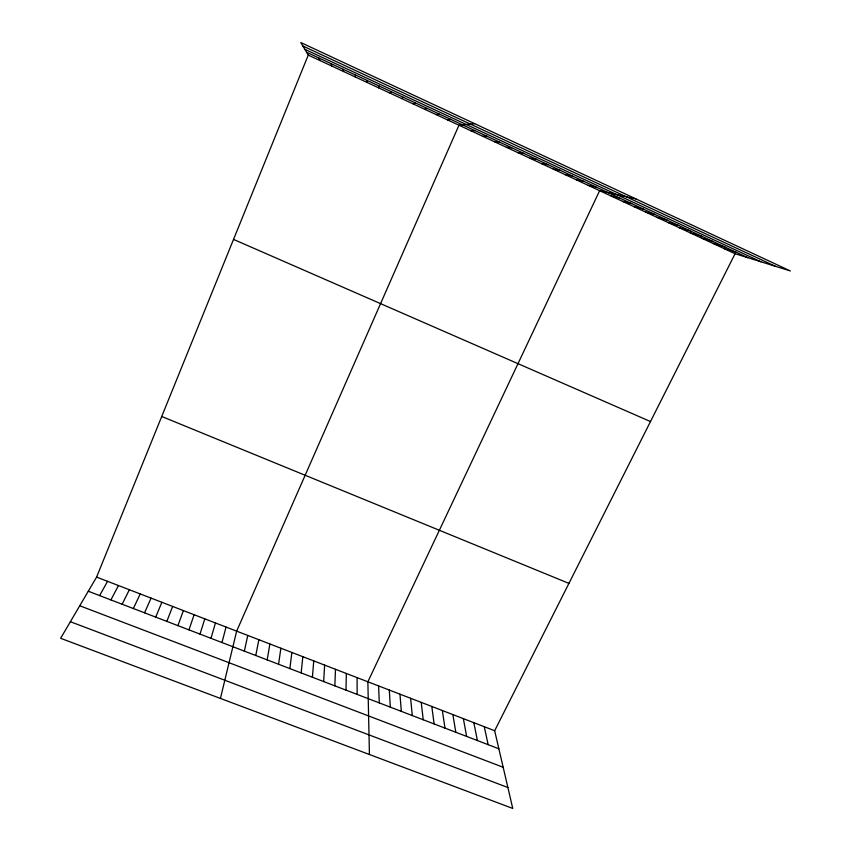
<?xml version="1.0" encoding="UTF-8"?>
<svg xmlns="http://www.w3.org/2000/svg" width="851" height="851" viewBox="0 0 851 851"><rect width="100%" height="100%" fill="white"/><g stroke="black" fill="none" stroke-linecap="round" stroke-linejoin="round"><path stroke-width="1.28" d="M346.006 690.129L346.314 673.46M334.847 685.853L335.485 669.29M323.657 681.555L324.635 665.099M312.423 677.247L313.742 660.897M301.169 672.928L302.828 656.685M289.872 668.588L291.882 652.451M278.543 664.248L280.894 648.217M267.182 659.887L269.884 643.973M255.789 655.515L258.842 639.707M366.941 82.398L367.324 80.515M244.365 651.132L247.758 635.431M220.43 698.426L236.652 631.144L458.966 125.225L474.635 123.65M221.962 642.537L226.058 627.059M210.995 638.324L215.441 622.953M200.006 634.112L204.783 618.847M188.975 629.878L194.102 614.72M177.912 625.634L183.391 610.582M166.828 621.379L172.647 606.444M735.083 253.715L494.665 730.722L512.759 808.45L60.634 638.293L96.599 577.095L308.264 55.092L300.797 42.55L790.366 270.958L735.083 253.715L308.264 55.092M155.701 617.113L161.871 602.285M144.542 612.826L151.074 598.115M378.567 87.813L379.365 86.121M133.362 608.539L140.234 593.934M122.14 604.231L129.373 589.743M110.885 599.912L118.48 585.541M99.61 595.583L107.556 581.318M390.162 93.206L391.354 91.717M401.715 98.578L403.321 97.28M413.235 103.939L415.245 102.833M424.723 109.29L427.128 108.364M436.169 114.619L438.978 113.885M447.583 119.927L450.785 119.385M470.89 130.777L474.89 130.607M482.783 136.309L487.187 136.33M494.633 141.819L499.452 142.043M506.451 147.319L511.664 147.734M518.227 152.797L523.844 153.403M529.971 158.265L535.97 159.052M541.672 163.711L548.076 164.679M553.331 169.136L560.128 170.296M564.968 174.551L572.149 175.891M576.553 179.944L584.126 181.465M588.115 185.327L596.062 187.029M635.92 198.9L599.625 190.688L367.866 681.779L369.43 754.507M611.114 196.028L619.826 198.092M622.56 201.357L631.644 203.602M633.974 206.665L643.43 209.091M645.345 211.952L655.174 214.558M656.685 217.239L666.886 220.005M667.992 222.494L678.555 225.441M679.258 227.738L690.193 230.855M690.491 232.972L701.788 236.259M701.692 238.174L713.34 241.641M712.851 243.375L724.871 247.003M723.988 248.556L736.349 252.353M70.378 621.719L507.887 787.515M79.749 605.763L503.175 767.272M88.291 591.243L498.867 748.784M96.599 577.095L494.665 730.722M161.733 416.479L568.925 583.382M233.525 239.408L650.494 421.543M302.839 45.986L775.325 266.267M304.796 49.262L760.89 261.768M306.551 52.23L747.795 257.683M318.785 57.921L320.072 60.591M330.975 63.602L331.847 66.07M484.262 726.701L488.155 744.678M473.826 722.68L477.411 740.551M343.134 69.261L343.581 71.527M463.37 718.638L466.635 736.423M452.87 714.595L455.828 732.275M442.35 710.532L444.988 728.116M431.808 706.458L434.116 723.946M421.224 702.373L423.224 719.755M410.608 698.277L412.288 715.563M399.97 694.171L401.321 711.351M389.301 690.055L390.322 707.138M378.599 685.927L379.291 702.905M355.25 74.899L355.282 76.973M357.101 677.63L357.133 694.405"/></g></svg>
